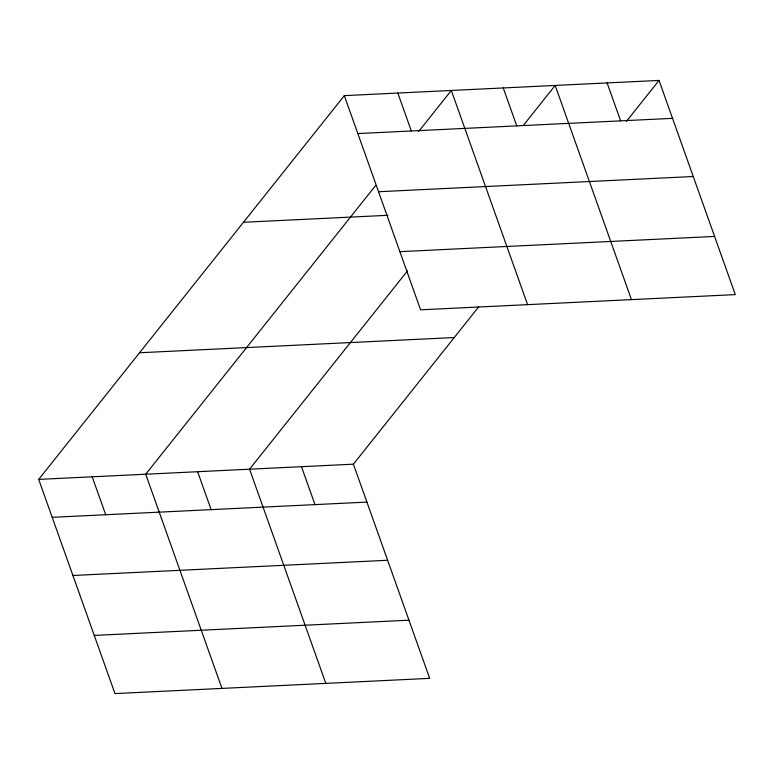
<?xml version="1.0" encoding="UTF-8"?>
<svg xmlns="http://www.w3.org/2000/svg" width="774" height="774" viewBox="0 0 774 774"><rect width="100%" height="100%" fill="white"/><g stroke="black" fill="none" stroke-linecap="round" stroke-linejoin="round"><path stroke-width="1.16" d="M478.758 306.785L353.408 464.177L429.676 678.363L114.968 693.581L38.7 479.396L344.324 95.637L659.032 80.419L735.3 294.604L420.592 309.823L344.324 95.637M375.68 185.45L145.706 474.22L221.964 688.405M418.695 131.435L451.319 90.461L527.587 304.646M407.559 270.803L249.557 469.199L325.825 683.384M523.292 125.485L555.181 85.44L631.449 299.625M626.408 121.392L659.032 80.419M357.83 133.563L672.538 118.345M378.534 191.729L693.252 176.511M243.471 222.283L387.909 215.298M399.877 251.656L714.586 236.438M139.552 352.76L454.27 337.541M38.7 479.396L353.408 464.177M52.206 517.322L366.915 502.103M72.911 575.488L387.629 560.27M94.254 635.415L408.962 620.197M607.106 82.934L620.613 120.86M503.255 87.955L516.751 125.881M397.826 93.054L411.323 130.98M301.483 466.693L314.989 504.619M197.631 471.714L211.138 509.64M92.203 476.813L105.709 514.739"/></g></svg>
